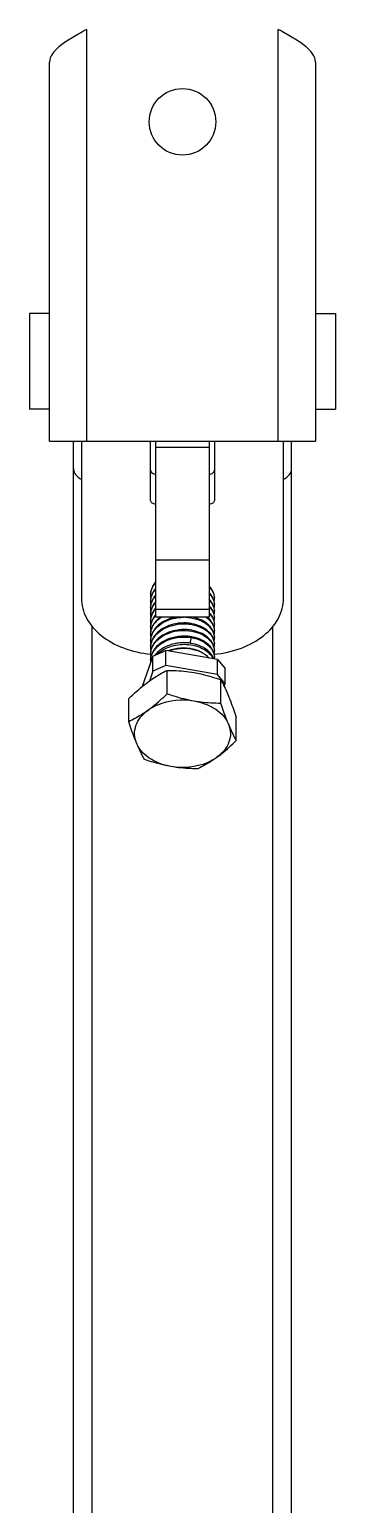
# Model space of a CAD drawing. Extents: x 1031190 to 1725648, y 733081 to 1571294.
# Drawn here: x 1156709 to 1157179, y 1229378 to 1231645 of the extents above; entities that cross this region are included whole.
import ezdxf

# ---------------------------------------------------------------- set-up
doc = ezdxf.new("R2010")
doc.units = 0
doc.header["$LTSCALE"] = 1000
doc.header["$MEASUREMENT"] = 0

msp = doc.modelspace()

# ---------------------------------------------------------------- linework, layer by layer
for p, q in [((1156797.1, 1231012.7), (1156797.1, 1231645.2)), ((1157091.5, 1231012.7), (1157091.5, 1231645.2)), ((1156739.9, 1231012.7), (1156739.9, 1231595.2)), ((1157148.7, 1231595.2), (1157148.7, 1231012.7)), ((1156739.9, 1231209), (1156709.2, 1231209)), ((1156709.2, 1231209), (1156709.2, 1231061.8)), ((1157148.7, 1231209), (1157179.4, 1231209)), ((1157179.4, 1231209), (1157179.4, 1231061.8)), ((1156739.9, 1231061.8), (1156709.2, 1231061.8)), ((1157148.7, 1231061.8), (1157179.4, 1231061.8)), ((1156739.9, 1231012.7), (1157148.7, 1231012.7)), ((1156776.7, 1228442.4), (1156776.7, 1231012.7)), ((1156788.9, 1231012.7), (1156788.9, 1230771.1)), ((1156895.2, 1230921.4), (1156895.2, 1231012.7)), ((1156903.4, 1230741.8), (1156903.4, 1231012.7)), ((1156985.2, 1231002.8), (1156903.4, 1231002.8)), ((1156985.2, 1231012.7), (1156985.2, 1230741.8)), ((1156993.4, 1231012.7), (1156993.4, 1230921.4)), ((1157099.7, 1230771.1), (1157099.7, 1231012.7)), ((1157111.9, 1228442.4), (1157111.9, 1231012.7)), ((1156985.2, 1230829.4), (1156903.4, 1230829.4)), ((1156985.2, 1230753.8), (1156903.4, 1230753.8)), ((1156805.3, 1228563.2), (1156805.3, 1230728.3)), ((1156985.2, 1230741.8), (1156903.4, 1230741.8)), ((1157083.3, 1228563.2), (1157083.3, 1230728.3)), ((1156957.5, 1230710.6), (1156955.4, 1230702.2)), ((1156898.8, 1230682.3), (1156882.4, 1230635.4)), ((1156898.8, 1230682.3), (1156918.6, 1230690.7)), ((1156898.8, 1230659.2), (1156898.8, 1230682.3)), ((1156918.6, 1230667.6), (1156918.6, 1230690.7)), ((1156997.9, 1230676.9), (1156918.6, 1230690.7)), ((1156898.8, 1230659.2), (1156893.4, 1230643.9)), ((1156918.6, 1230667.6), (1156898.8, 1230659.2)), ((1156997.9, 1230653.7), (1156918.6, 1230667.6)), ((1156920.7, 1230624.4), (1156920.7, 1230660.3)), ((1156997.9, 1230653.7), (1156997.9, 1230676.9)), ((1156997.9, 1230676.9), (1157009.9, 1230662.9)), ((1157009.9, 1230639.7), (1157009.9, 1230662.9)), ((1157009.9, 1230639.7), (1156997.9, 1230653.7)), ((1157003.2, 1230610), (1157003.2, 1230645.8)), ((1157008.4, 1230635.5), (1157009.9, 1230639.7)), ((1156861.8, 1230581.1), (1156861.8, 1230617)), ((1157026.8, 1230552.3), (1157026.8, 1230588.1))]:
    msp.add_line(p, q)
msp.add_circle((1156944.3, 1231503.4), 51.1)
for centre, radius, start, end in [((1156949.9, 1231357.8), 325.5, 117.9978, 119.2622), ((1156938.7, 1231357.8), 325.5, 60.7378, 62.0022), ((1156931.7, 1230771.7), 37.9, 138.472, 140.2955), ((1156932.1, 1230770.1), 38.3, 138.4075, 138.7304), ((1156922.1, 1230775.5), 26.9, 177.3027, 179.992), ((1156922.3, 1230775.5), 27.1, 180.0173, 189.9275), ((1156922.1, 1230775.5), 26.9, 174.7523, 177.3019), ((1156923.8, 1230776.4), 28.6, 161.5412, 164.0381), ((1156923.8, 1230766.3), 28.6, 161.5413, 164.0389), ((1156924.3, 1230774.9), 29.1, 159.3246, 161.5397), ((1156924.3, 1230764.8), 29.1, 159.3256, 161.5398), ((1156961.3, 1230756), 33.7, 41.1985, 44.5335), ((1156922.1, 1230765.3), 26.9, 177.305, 180.0025), ((1156922.3, 1230765.3), 27.1, 180.0276, 189.8759), ((1156922.1, 1230755.2), 26.9, 177.3161, 179.989), ((1156922.3, 1230755.2), 27.1, 180.0138, 189.8367), ((1156923.8, 1230756.1), 28.6, 161.5413, 164.0385), ((1156923.8, 1230746), 28.6, 161.5412, 164.0376), ((1156924.3, 1230754.7), 29.1, 159.3258, 161.5398), ((1156924.3, 1230744.6), 29.1, 159.3249, 161.5397), ((1156931.4, 1230731.4), 37.5, 138.3967, 141.6133), ((1156931.8, 1230729.9), 37.9, 138.4376, 140.031), ((1156961.3, 1230745.9), 33.7, 41.2062, 44.5129), ((1156961.3, 1230735.8), 33.7, 41.1907, 44.5341), ((1156970.8, 1230770.4), 22.6, 348.9554, 359.9474), ((1156970.8, 1230760.3), 22.6, 349.0023, 359.951), ((1156970.8, 1230750.2), 22.6, 348.9469, 359.9595), ((1156971, 1230770.4), 22.3, 359.9892, 3.2265), ((1156971, 1230760.3), 22.3, 359.9925, 3.2106), ((1156971, 1230750.2), 22.3, 0.0017, 3.215), ((1156922.1, 1230745.1), 26.9, 177.3022, 179.995), ((1156922.3, 1230745.1), 27.1, 180.0203, 189.9184), ((1156922.1, 1230735), 26.9, 177.308, 179.9989), ((1156922.3, 1230735), 27.1, 180.024, 189.859), ((1156922.1, 1230745.1), 26.9, 174.7419, 177.3015), ((1156922.1, 1230724.9), 26.9, 174.7482, 177.3114), ((1156923.8, 1230735.9), 28.6, 161.5413, 164.0388), ((1156923.8, 1230725.8), 28.6, 161.5413, 164.0384), ((1156924.3, 1230734.5), 29.1, 159.3257, 161.5398), ((1156924.3, 1230724.3), 29.1, 159.3253, 161.5398), ((1156931.3, 1230720.2), 37.3, 138.4163, 142.3647), ((1156947, 1230678.8), 54.3, 78.9677, 81.0182), ((1156958.4, 1230712.6), 37.8, 47.6925, 50.7716), ((1156960.6, 1230714.9), 34.7, 41.248, 47.7355), ((1156961.3, 1230725.7), 33.7, 41.2049, 44.5298), ((1156970.8, 1230740.1), 22.6, 348.9984, 359.9503), ((1156970.8, 1230729.9), 22.6, 348.9949, 359.9563), ((1156971, 1230740), 22.3, 359.9919, 3.2231), ((1156971, 1230729.9), 22.3, 359.9979, 3.2133), ((1156922.1, 1230724.9), 26.9, 177.3122, 179.992), ((1156922.3, 1230724.9), 27.1, 180.0173, 189.9253), ((1156922.1, 1230714.7), 26.9, 177.3041, 179.9996), ((1156922.3, 1230714.7), 27.1, 180.0245, 189.605), ((1156922.1, 1230704.6), 26.9, 177.3143, 179.9937), ((1156922.3, 1230704.6), 27.1, 180.0186, 189.8496), ((1156923.8, 1230715.7), 28.6, 161.5413, 164.0388), ((1156923.8, 1230705.6), 28.6, 161.881, 164.0359), ((1156923.8, 1230695.4), 28.6, 161.5413, 164.0381), ((1156924, 1230705.5), 28.8, 161.544, 161.883), ((1156924.3, 1230714.2), 29.1, 159.3251, 161.5397), ((1156924.3, 1230704.1), 29.1, 159.3259, 161.5398), ((1156924.3, 1230694), 29.1, 159.3246, 161.5398), ((1156946.5, 1230665), 58.1, 97.4815, 97.789), ((1156946.9, 1230668.5), 54.6, 80.0433, 80.9667), ((1156970.8, 1230719.8), 22.6, 348.938, 359.9563), ((1156970.8, 1230709.7), 22.6, 349.0046, 359.951), ((1156971, 1230719.8), 22.3, 359.9985, 3.2205), ((1156971, 1230709.7), 22.3, 359.9925, 3.2199), ((1156922.1, 1230694.5), 26.9, 177.307, 179.992), ((1156922.3, 1230694.5), 27.1, 180.0173, 189.9289), ((1156922.1, 1230684.4), 26.9, 177.3051, 180.0027), ((1156922.3, 1230684.4), 27.1, 180.0278, 189.8922), ((1156922.1, 1230694.5), 26.9, 174.7549, 177.3062), ((1156923.8, 1230685.3), 28.6, 161.5413, 164.0389), ((1156923.8, 1230675.2), 28.6, 161.541, 164.1702), ((1156924.3, 1230683.9), 29.1, 159.3254, 161.5398), ((1156924.4, 1230673.7), 29.3, 159.2606, 161.5798), ((1156947, 1230648.5), 54.3, 79.4958, 81.0948), ((1156946.9, 1230636.8), 65.9, 80.7386, 82.5614), ((1156947.1, 1230649), 53.8, 78.82, 79.4945), ((1156970.8, 1230699.6), 22.6, 348.9821, 359.9616), ((1156970.8, 1230689.5), 22.6, 348.9355, 359.9502), ((1156971, 1230699.6), 22.3, 0.0034, 3.2144), ((1156971, 1230689.4), 22.3, 359.9923, 3.2257), ((1156922.2, 1230674.2), 27, 177.1433, 179.9919), ((1156922.3, 1230674.2), 27.1, 179.9935, 183.4685), ((1156922.3, 1230674.2), 27, 174.7806, 177.1426), ((1156971, 1230679.3), 22.3, 355.7888, 3.2155)]:
    msp.add_arc(centre, radius, start, end)
for points, knots in [([(1156790.8, 1231641.8), (1156784.1, 1231638), (1156771.5, 1231630.8), (1156752.4, 1231618.1), (1156739.9, 1231604.4), (1156739.9, 1231595.2)], [0, 0, 0, 0, 0.326101, 0.611119, 1, 1, 1, 1]), ([(1157148.7, 1231595.2), (1157148.7, 1231604.4), (1157136.2, 1231618.1), (1157117.1, 1231630.8), (1157104.5, 1231638), (1157097.8, 1231641.8)], [0, 0, 0, 0, 0.388881, 0.673899, 1, 1, 1, 1]), ([(1156776.7, 1230970.6), (1156776.7, 1230967.3), (1156779.4, 1230960.1), (1156785.4, 1230955.7), (1156788.8, 1230954)], [0, 0, 0, 0, 0.461863, 1, 1, 1, 1]), ([(1156895.2, 1230967.7), (1156895.2, 1230966.1), (1156897.7, 1230962.7), (1156901.4, 1230961.9), (1156903.4, 1230961.9)], [0, 0, 0, 0, 0.440239, 1, 1, 1, 1]), ([(1156985.2, 1230961.9), (1156987.2, 1230961.9), (1156990.9, 1230962.7), (1156993.4, 1230966.1), (1156993.4, 1230967.7)], [0, 0, 0, 0, 0.559761, 1, 1, 1, 1]), ([(1157099.8, 1230954), (1157103.2, 1230955.7), (1157109.2, 1230960.1), (1157111.9, 1230967.3), (1157111.9, 1230970.6)], [0, 0, 0, 0, 0.538137, 1, 1, 1, 1]), ([(1156903.4, 1230915.7), (1156901.4, 1230915.7), (1156897.7, 1230916.4), (1156895.2, 1230919.9), (1156895.2, 1230921.4)], [0, 0, 0, 0, 0.559761, 1, 1, 1, 1]), ([(1156993.4, 1230921.4), (1156993.4, 1230919.9), (1156990.9, 1230916.4), (1156987.2, 1230915.7), (1156985.2, 1230915.7)], [0, 0, 0, 0, 0.440239, 1, 1, 1, 1]), ([(1156902.6, 1230795.9), (1156901.9, 1230795.1), (1156899.5, 1230791.9), (1156897.6, 1230788.3), (1156896.7, 1230785.4)], [0, 0, 0, 0, 0.25881, 1, 1, 1, 1]), ([(1156897, 1230785.2), (1156897.4, 1230786.1), (1156899, 1230789.8), (1156901.3, 1230793.1), (1156903.3, 1230795.4)], [0, 0, 0, 0, 0.242679, 1, 1, 1, 1]), ([(1156903.4, 1230786.7), (1156902.6, 1230785.8), (1156899.8, 1230782.4), (1156897.7, 1230778.4), (1156896.7, 1230775.3)], [0, 0, 0, 0, 0.25985, 1, 1, 1, 1]), ([(1156903.4, 1230776.6), (1156902.6, 1230775.7), (1156899.8, 1230772.3), (1156897.7, 1230768.3), (1156896.7, 1230765.2)], [0, 0, 0, 0, 0.25988, 1, 1, 1, 1]), ([(1156897, 1230775.1), (1156897.4, 1230776), (1156899, 1230779.7), (1156901.3, 1230783.1), (1156903.4, 1230785.4)], [0, 0, 0, 0, 0.242549, 1, 1, 1, 1]), ([(1156897, 1230765), (1156897.4, 1230765.9), (1156899, 1230769.6), (1156901.3, 1230773), (1156903.4, 1230775.3)], [0, 0, 0, 0, 0.242552, 1, 1, 1, 1]), ([(1156993.4, 1230771.7), (1156993.4, 1230774.9), (1156991.8, 1230781.7), (1156987.8, 1230787.3), (1156985.3, 1230789.8)], [0, 0, 0, 0, 0.479607, 1, 1, 1, 1]), ([(1156985.3, 1230788.5), (1156987.6, 1230786.2), (1156991.5, 1230781), (1156993.2, 1230774.7), (1156993.3, 1230771.6)], [0, 0, 0, 0, 0.520009, 1, 1, 1, 1]), ([(1156985.3, 1230778.4), (1156987.6, 1230776), (1156991.5, 1230770.8), (1156993.2, 1230764.6), (1156993.3, 1230761.5)], [0, 0, 0, 0, 0.519993, 1, 1, 1, 1]), ([(1156993.4, 1230761.5), (1156993.4, 1230764.5), (1156992.1, 1230770.6), (1156988.7, 1230775.8), (1156986.6, 1230778.2)], [0, 0, 0, 0, 0.482588, 1, 1, 1, 1]), ([(1156788.9, 1230771.1), (1156788.9, 1230760.6), (1156795, 1230738.2), (1156819.2, 1230711.3), (1156854, 1230692.5), (1156881.1, 1230686.5), (1156895.3, 1230685.1)], [0, 0, 0, 0, 0.212085, 0.446759, 0.711828, 1, 1, 1, 1]), ([(1156903.4, 1230766.4), (1156902.6, 1230765.6), (1156899.8, 1230762.2), (1156897.7, 1230758.2), (1156896.7, 1230755.1)], [0, 0, 0, 0, 0.259876, 1, 1, 1, 1]), ([(1156902, 1230754.7), (1156901.4, 1230754), (1156899.2, 1230751), (1156897.5, 1230747.6), (1156896.7, 1230745)], [0, 0, 0, 0, 0.258068, 1, 1, 1, 1]), ([(1156897, 1230754.9), (1156897.4, 1230755.8), (1156899, 1230759.5), (1156901.4, 1230762.9), (1156903.4, 1230765.2)], [0, 0, 0, 0, 0.242544, 1, 1, 1, 1]), ([(1156897, 1230744.8), (1156897.4, 1230745.6), (1156898.8, 1230749), (1156900.9, 1230752.1), (1156902.7, 1230754.3)], [0, 0, 0, 0, 0.243219, 1, 1, 1, 1]), ([(1156985.3, 1230768.3), (1156987.6, 1230765.9), (1156991.5, 1230760.7), (1156993.2, 1230754.4), (1156993.3, 1230751.4)], [0, 0, 0, 0, 0.52002, 1, 1, 1, 1]), ([(1156985.3, 1230758.1), (1156987.6, 1230755.8), (1156991.5, 1230750.6), (1156993.2, 1230744.3), (1156993.3, 1230741.3)], [0, 0, 0, 0, 0.520002, 1, 1, 1, 1]), ([(1156993.4, 1230751.4), (1156993.4, 1230754.4), (1156992.1, 1230760.5), (1156988.7, 1230765.7), (1156986.6, 1230768.1)], [0, 0, 0, 0, 0.482583, 1, 1, 1, 1]), ([(1156993.4, 1230741.3), (1156993.4, 1230744.2), (1156992.1, 1230750.4), (1156988.7, 1230755.6), (1156986.6, 1230758)], [0, 0, 0, 0, 0.482587, 1, 1, 1, 1]), ([(1156992.8, 1230685.1), (1157007.1, 1230686.4), (1157034.3, 1230692.3), (1157069.3, 1230711.2), (1157093.5, 1230738.1), (1157099.7, 1230760.6), (1157099.7, 1230771.1)], [0, 0, 0, 0, 0.288185, 0.553327, 0.788006, 1, 1, 1, 1]), ([(1156903.4, 1230746.2), (1156902.6, 1230745.3), (1156899.8, 1230741.9), (1156897.7, 1230737.9), (1156896.7, 1230734.8)], [0, 0, 0, 0, 0.259878, 1, 1, 1, 1]), ([(1156933.5, 1230741.9), (1156929.2, 1230741.1), (1156920.9, 1230738.6), (1156909.9, 1230732.6), (1156901.4, 1230724.5), (1156897.8, 1230718), (1156896.7, 1230714.6)], [0, 0, 0, 0, 0.276521, 0.537648, 0.778453, 1, 1, 1, 1]), ([(1156909.6, 1230741.8), (1156906.6, 1230739.6), (1156901.3, 1230734.5), (1156897.8, 1230728), (1156896.7, 1230724.7)], [0, 0, 0, 0, 0.520421, 1, 1, 1, 1]), ([(1156986.6, 1230717.5), (1156981.2, 1230723.7), (1156969.1, 1230730.2), (1156951.7, 1230733.3), (1156937.3, 1230732.9), (1156923.5, 1230729.6), (1156911.3, 1230723.5), (1156901.9, 1230715.1), (1156897.9, 1230708.1), (1156896.7, 1230704.5)], [0, 0, 0, 0, 0.235001, 0.369196, 0.507414, 0.643709, 0.772807, 0.891505, 1, 1, 1, 1]), ([(1156897, 1230734.6), (1156897.3, 1230735.4), (1156898.6, 1230738.3), (1156900.3, 1230741.1), (1156901.7, 1230743)], [0, 0, 0, 0, 0.244171, 1, 1, 1, 1]), ([(1156897, 1230724.5), (1156898.3, 1230727.9), (1156902.4, 1230734.6), (1156908.2, 1230739.6), (1156911.5, 1230741.9)], [0, 0, 0, 0, 0.478395, 1, 1, 1, 1]), ([(1156897, 1230714.4), (1156898.6, 1230718.4), (1156903.7, 1230726.3), (1156915.3, 1230734.9), (1156929.8, 1230740.5), (1156940.5, 1230741.8), (1156945.9, 1230741.9)], [0, 0, 0, 0, 0.218898, 0.461373, 0.725247, 1, 1, 1, 1]), ([(1156897, 1230704.3), (1156898.7, 1230708.6), (1156904.3, 1230716.9), (1156917.1, 1230725.8), (1156932.8, 1230731.1), (1156949.9, 1230732.4), (1156966.3, 1230729.5), (1156980.3, 1230722.9), (1156990.2, 1230713.2), (1156993.1, 1230704.8), (1156993.3, 1230700.8)], [0, 0, 0, 0, 0.114222, 0.241564, 0.380183, 0.523375, 0.662466, 0.789658, 0.901085, 1, 1, 1, 1]), ([(1156955.5, 1230732.5), (1156953.7, 1230732.8), (1156946.6, 1230733.6), (1156939.4, 1230733), (1156934.2, 1230731.9)], [0, 0, 0, 0, 0.247797, 1, 1, 1, 1]), ([(1156948.8, 1230741.8), (1156954.5, 1230741.7), (1156965.5, 1230739.9), (1156979.8, 1230733.4), (1156990.1, 1230723.5), (1156993.1, 1230715), (1156993.3, 1230710.9)], [0, 0, 0, 0, 0.291873, 0.559175, 0.79302, 1, 1, 1, 1]), ([(1156986.6, 1230727.6), (1156985.1, 1230729.4), (1156977.4, 1230736.4), (1156967.3, 1230740.4), (1156959.5, 1230741.9)], [0, 0, 0, 0, 0.228177, 1, 1, 1, 1]), ([(1156980.7, 1230741.9), (1156984.3, 1230739.3), (1156990.3, 1230733.2), (1156993.1, 1230725), (1156993.3, 1230721.1)], [0, 0, 0, 0, 0.52908, 1, 1, 1, 1]), ([(1156985.3, 1230748), (1156987.6, 1230745.7), (1156991.5, 1230740.5), (1156993.2, 1230734.2), (1156993.3, 1230731.2)], [0, 0, 0, 0, 0.520001, 1, 1, 1, 1]), ([(1156993.4, 1230731.2), (1156993.4, 1230734.1), (1156992.1, 1230740.3), (1156988.7, 1230745.5), (1156986.6, 1230747.9)], [0, 0, 0, 0, 0.482586, 1, 1, 1, 1]), ([(1156993.4, 1230721.1), (1156993.4, 1230724), (1156992.1, 1230730.1), (1156988.7, 1230735.4), (1156986.6, 1230737.7)], [0, 0, 0, 0, 0.482585, 1, 1, 1, 1]), ([(1156993.4, 1230710.9), (1156993.4, 1230713.9), (1156992.1, 1230720), (1156988.7, 1230725.2), (1156986.6, 1230727.6)], [0, 0, 0, 0, 0.482588, 1, 1, 1, 1]), ([(1156986.6, 1230707.4), (1156981.2, 1230713.6), (1156969.1, 1230720.1), (1156951.7, 1230723.2), (1156937.3, 1230722.8), (1156923.5, 1230719.4), (1156911.3, 1230713.4), (1156901.9, 1230705), (1156897.9, 1230698), (1156896.7, 1230694.4)], [0, 0, 0, 0, 0.234995, 0.369193, 0.507415, 0.643708, 0.772808, 0.891506, 1, 1, 1, 1]), ([(1156957.7, 1230711.9), (1156951.3, 1230712.9), (1156938.2, 1230713.2), (1156919.8, 1230708.3), (1156904.8, 1230698.7), (1156898.3, 1230689.2), (1156896.7, 1230684.2)], [0, 0, 0, 0, 0.271171, 0.538307, 0.783282, 1, 1, 1, 1]), ([(1156897, 1230694.2), (1156898.7, 1230698.5), (1156904.3, 1230706.8), (1156917, 1230715.7), (1156932.8, 1230721), (1156949.9, 1230722.3), (1156966.3, 1230719.4), (1156980.3, 1230712.8), (1156990.2, 1230703.1), (1156993.1, 1230694.7), (1156993.3, 1230690.7)], [0, 0, 0, 0, 0.11422, 0.241557, 0.38018, 0.523371, 0.662464, 0.789655, 0.901082, 1, 1, 1, 1]), ([(1156897.1, 1230684), (1156898.9, 1230688.8), (1156905.5, 1230698), (1156920.4, 1230707.2), (1156938.4, 1230711.9), (1156951.2, 1230711.7), (1156957.5, 1230710.6)], [0, 0, 0, 0, 0.217951, 0.46337, 0.729831, 1, 1, 1, 1]), ([(1156958.5, 1230711.7), (1156956.5, 1230712.2), (1156948.1, 1230713.5), (1156939.3, 1230712.9), (1156933.1, 1230711.4)], [0, 0, 0, 0, 0.246468, 1, 1, 1, 1]), ([(1156955.5, 1230722.4), (1156954.2, 1230722.6), (1156948.7, 1230723.3), (1156943.1, 1230723.1), (1156939, 1230722.6)], [0, 0, 0, 0, 0.247252, 1, 1, 1, 1]), ([(1156957.5, 1230710.6), (1156962.3, 1230709.9), (1156971.3, 1230707.4), (1156982.8, 1230700.6), (1156990.8, 1230691.5), (1156993.1, 1230684.1), (1156993.3, 1230680.6)], [0, 0, 0, 0, 0.290521, 0.554658, 0.788516, 1, 1, 1, 1]), ([(1156986.6, 1230697.3), (1156985, 1230699.1), (1156976.9, 1230706.5), (1156966.1, 1230710.5), (1156957.7, 1230711.9)], [0, 0, 0, 0, 0.22749, 1, 1, 1, 1]), ([(1156993.4, 1230700.8), (1156993.4, 1230703.8), (1156992.1, 1230709.9), (1156988.7, 1230715.1), (1156986.6, 1230717.5)], [0, 0, 0, 0, 0.482586, 1, 1, 1, 1]), ([(1156993.4, 1230690.7), (1156993.4, 1230693.6), (1156992.1, 1230699.8), (1156988.7, 1230705), (1156986.6, 1230707.4)], [0, 0, 0, 0, 0.482586, 1, 1, 1, 1]), ([(1156955.4, 1230702.1), (1156945.3, 1230703.4), (1156925.3, 1230701.7), (1156907.6, 1230691), (1156901.9, 1230683.8)], [0, 0, 0, 0, 0.526254, 1, 1, 1, 1]), ([(1156906.2, 1230685.6), (1156912.2, 1230691.2), (1156923.8, 1230697.2), (1156940.5, 1230700.4), (1156953.7, 1230700.4), (1156966.2, 1230697.9), (1156980, 1230692.1), (1156988.5, 1230684.2), (1156991.3, 1230678.1)], [0, 0, 0, 0, 0.255096, 0.39268, 0.530602, 0.663916, 0.788307, 1, 1, 1, 1]), ([(1156971.3, 1230688.7), (1156967.8, 1230690.6), (1156952.1, 1230696.4), (1156934.1, 1230695), (1156922.4, 1230690.2)], [0, 0, 0, 0, 0.239303, 1, 1, 1, 1]), ([(1156985.4, 1230679.1), (1156978.3, 1230686.5), (1156962.3, 1230693.3), (1156940.5, 1230694.2), (1156929.1, 1230691.8), (1156923.6, 1230689.9)], [0, 0, 0, 0, 0.470214, 0.736055, 1, 1, 1, 1]), ([(1156955.4, 1230702.2), (1156953.6, 1230702.5), (1156946.3, 1230703.2), (1156938.9, 1230702.6), (1156933.5, 1230701.4)], [0, 0, 0, 0, 0.247915, 1, 1, 1, 1]), ([(1156986.7, 1230687.1), (1156985, 1230689), (1156976.8, 1230696.5), (1156965.9, 1230700.4), (1156957.5, 1230701.8)], [0, 0, 0, 0, 0.227377, 1, 1, 1, 1]), ([(1156993.4, 1230680.6), (1156993.4, 1230683.5), (1156992.1, 1230689.7), (1156988.7, 1230694.9), (1156986.6, 1230697.3)], [0, 0, 0, 0, 0.482589, 1, 1, 1, 1]), ([(1156992.1, 1230677.9), (1156991.8, 1230678.8), (1156990.5, 1230682.1), (1156988.4, 1230685.1), (1156986.7, 1230687.1)], [0, 0, 0, 0, 0.241445, 1, 1, 1, 1]), ([(1156891.3, 1230642.4), (1156893.7, 1230644.2), (1156903.1, 1230650.8), (1156913.1, 1230656.5), (1156920.7, 1230660.3)], [0, 0, 0, 0, 0.263099, 1, 1, 1, 1]), ([(1156920.7, 1230660.3), (1156924.1, 1230660.3), (1156937.9, 1230660), (1156951.7, 1230658.6), (1156962, 1230656.8)], [0, 0, 0, 0, 0.246121, 1, 1, 1, 1]), ([(1156861.8, 1230617), (1156864.2, 1230619.3), (1156873.6, 1230628.2), (1156883.5, 1230636.7), (1156891.3, 1230642.4)], [0, 0, 0, 0, 0.257895, 1, 1, 1, 1]), ([(1156962, 1230656.8), (1156965.4, 1230656.2), (1156979.4, 1230653.4), (1156993.1, 1230649.3), (1157003.2, 1230645.8)], [0, 0, 0, 0, 0.248499, 1, 1, 1, 1]), ([(1157003.2, 1230645.8), (1157004.2, 1230644), (1157008.5, 1230635.8), (1157012.3, 1230627.4), (1157015, 1230620.7)], [0, 0, 0, 0, 0.226572, 1, 1, 1, 1]), ([(1156891.3, 1230599), (1156893.8, 1230600.9), (1156904.1, 1230608.8), (1156913.7, 1230617.5), (1156920.7, 1230624.4)], [0, 0, 0, 0, 0.240981, 1, 1, 1, 1]), ([(1156891.3, 1230599), (1156895.9, 1230602.4), (1156917.4, 1230614.3), (1156943.6, 1230616.7), (1156962, 1230613.4)], [0, 0, 0, 0, 0.235366, 1, 1, 1, 1]), ([(1156920.7, 1230624.4), (1156924.1, 1230623.2), (1156937.6, 1230618.8), (1156951.5, 1230615.3), (1156962, 1230613.4)], [0, 0, 0, 0, 0.251163, 1, 1, 1, 1]), ([(1156962, 1230613.4), (1156968.1, 1230612.4), (1156979.7, 1230609.2), (1156995.3, 1230601.3), (1157007.6, 1230590.7), (1157013.2, 1230581.9), (1157015, 1230577.4)], [0, 0, 0, 0, 0.27851, 0.540172, 0.780428, 1, 1, 1, 1]), ([(1156962, 1230613.4), (1156965.4, 1230612.8), (1156979.1, 1230610.8), (1156992.9, 1230610), (1157003.2, 1230610)], [0, 0, 0, 0, 0.254083, 1, 1, 1, 1]), ([(1157015, 1230620.7), (1157016, 1230618.2), (1157020.3, 1230607.5), (1157024, 1230596.5), (1157026.8, 1230588.1)], [0, 0, 0, 0, 0.233658, 1, 1, 1, 1]), ([(1156891.3, 1230599), (1156888.8, 1230597.2), (1156879.4, 1230590.6), (1156869.4, 1230584.9), (1156861.8, 1230581.1)], [0, 0, 0, 0, 0.263099, 1, 1, 1, 1]), ([(1156873.6, 1230548.5), (1156871.9, 1230552.7), (1156869.8, 1230561.9), (1156872.1, 1230576), (1156879.5, 1230588.9), (1156887, 1230595.9), (1156891.3, 1230599)], [0, 0, 0, 0, 0.238229, 0.47528, 0.726056, 1, 1, 1, 1]), ([(1157015, 1230577.4), (1157014, 1230579.9), (1157009.7, 1230590.6), (1157006, 1230601.6), (1157003.2, 1230610)], [0, 0, 0, 0, 0.233658, 1, 1, 1, 1]), ([(1156873.6, 1230548.5), (1156872.6, 1230551), (1156868.3, 1230561.7), (1156864.6, 1230572.7), (1156861.8, 1230581.1)], [0, 0, 0, 0, 0.233658, 1, 1, 1, 1]), ([(1157015, 1230577.4), (1157016.7, 1230573.1), (1157018.8, 1230564), (1157016.4, 1230549.9), (1157009.1, 1230536.9), (1157001.6, 1230530), (1156997.3, 1230526.8)], [0, 0, 0, 0, 0.238229, 0.47528, 0.726056, 1, 1, 1, 1]), ([(1157015, 1230577.4), (1157016, 1230575), (1157019.6, 1230566.5), (1157023.6, 1230558.2), (1157026.8, 1230552.3)], [0, 0, 0, 0, 0.275005, 1, 1, 1, 1]), ([(1156873.6, 1230548.5), (1156874.6, 1230546.1), (1156878.2, 1230537.6), (1156882.2, 1230529.3), (1156885.4, 1230523.4)], [0, 0, 0, 0, 0.275005, 1, 1, 1, 1]), ([(1156926.6, 1230512.4), (1156920.5, 1230513.5), (1156908.9, 1230516.6), (1156893.3, 1230524.6), (1156881, 1230535.2), (1156875.4, 1230544), (1156873.6, 1230548.5)], [0, 0, 0, 0, 0.27851, 0.540172, 0.780428, 1, 1, 1, 1]), ([(1156997.3, 1230526.8), (1156999.9, 1230528.7), (1157010.1, 1230536.6), (1157019.7, 1230545.4), (1157026.8, 1230552.3)], [0, 0, 0, 0, 0.240981, 1, 1, 1, 1]), ([(1156926.6, 1230512.4), (1156923.1, 1230513), (1156909.2, 1230515.8), (1156895.5, 1230519.9), (1156885.4, 1230523.4)], [0, 0, 0, 0, 0.248499, 1, 1, 1, 1]), ([(1156997.3, 1230526.8), (1156992.7, 1230523.4), (1156971.2, 1230511.5), (1156945, 1230509.2), (1156926.6, 1230512.4)], [0, 0, 0, 0, 0.235366, 1, 1, 1, 1]), ([(1156997.3, 1230526.8), (1156994.9, 1230525.1), (1156985.5, 1230518.4), (1156975.5, 1230512.7), (1156967.9, 1230508.9)], [0, 0, 0, 0, 0.263099, 1, 1, 1, 1]), ([(1156967.9, 1230508.9), (1156964.5, 1230509), (1156950.7, 1230509.2), (1156936.9, 1230510.6), (1156926.6, 1230512.4)], [0, 0, 0, 0, 0.246121, 1, 1, 1, 1])]:
    msp.add_open_spline(points, degree=3, knots=knots)
for points in [[(1156896.3, 1230784.2), (1156895.6, 1230781.8), (1156895.2, 1230779.3), (1156895.2, 1230776.7)], [(1156896.3, 1230774.1), (1156895.6, 1230771.7), (1156895.2, 1230769.1), (1156895.2, 1230766.6)], [(1156895.3, 1230777.9), (1156895.5, 1230780), (1156896, 1230782.1), (1156896.7, 1230784.2)], [(1156895.3, 1230766.6), (1156895.4, 1230769.1), (1156895.9, 1230771.7), (1156896.7, 1230774.1)], [(1156896.3, 1230764), (1156895.6, 1230761.6), (1156895.2, 1230759), (1156895.2, 1230756.5)], [(1156896.3, 1230753.9), (1156895.6, 1230751.4), (1156895.2, 1230748.9), (1156895.2, 1230746.4)], [(1156895.3, 1230756.5), (1156895.4, 1230759), (1156895.9, 1230761.5), (1156896.7, 1230763.9)], [(1156895.3, 1230747.6), (1156895.5, 1230749.7), (1156896, 1230751.8), (1156896.7, 1230753.8)], [(1156896.3, 1230743.8), (1156895.6, 1230741.3), (1156895.2, 1230738.8), (1156895.2, 1230736.2)], [(1156896.3, 1230733.6), (1156895.6, 1230731.2), (1156895.2, 1230728.7), (1156895.2, 1230726.1)], [(1156895.3, 1230736.2), (1156895.4, 1230738.8), (1156895.9, 1230741.3), (1156896.7, 1230743.7)], [(1156895.3, 1230727.3), (1156895.5, 1230729.4), (1156896, 1230731.6), (1156896.7, 1230733.6)], [(1156896.3, 1230723.5), (1156895.6, 1230721.1), (1156895.2, 1230718.5), (1156895.2, 1230716)], [(1156896.3, 1230713.4), (1156895.6, 1230711), (1156895.2, 1230708.4), (1156895.2, 1230705.9)], [(1156895.3, 1230716), (1156895.4, 1230718.5), (1156895.9, 1230721.1), (1156896.7, 1230723.5)], [(1156895.3, 1230705.9), (1156895.4, 1230708.4), (1156895.9, 1230710.9), (1156896.7, 1230713.3)], [(1156896.3, 1230703.3), (1156895.6, 1230700.9), (1156895.2, 1230698.3), (1156895.2, 1230695.8)], [(1156896.3, 1230693.2), (1156895.6, 1230690.7), (1156895.2, 1230688.2), (1156895.2, 1230685.6)], [(1156896.3, 1230683), (1156895.6, 1230680.6), (1156895.2, 1230678), (1156895.2, 1230675.5)], [(1156895.3, 1230697), (1156895.5, 1230699.1), (1156896, 1230701.2), (1156896.7, 1230703.2)], [(1156895.3, 1230685.6), (1156895.4, 1230688.2), (1156895.9, 1230690.7), (1156896.7, 1230693.1)], [(1156895.3, 1230676.6), (1156895.5, 1230678.8), (1156896, 1230680.9), (1156896.7, 1230682.9)]]:
    msp.add_open_spline(points, degree=3)

doc.saveas('drawing.dxf')
